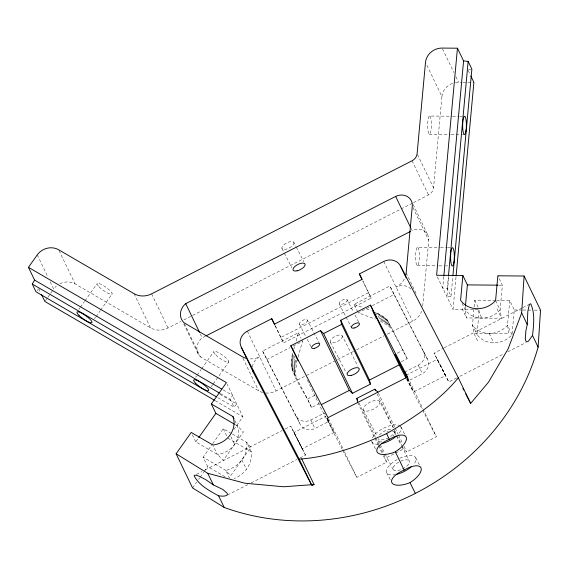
<?xml version="1.0" encoding="UTF-8"?>
<svg xmlns="http://www.w3.org/2000/svg" width="569" height="569" viewBox="0 0 569 569"><rect width="100%" height="100%" fill="white"/><g stroke="black" fill="none" stroke-linecap="round" stroke-linejoin="round"><path stroke-width="0.43" stroke-dasharray="2.85 2.13" d="M319.536 403.478L311.513 407.575C304.643 389.594 285.773 372.567 293.085 351.912M295.965 377.531L295.652 370.426L296.833 361.863L292.722 353.328M422.689 306.15L428.734 240.282L412.297 206.12M413.471 202.628L428.514 194.947A8.926 8.087 -25.7 0 0 433.542 187.834L441.928 96.552L425.875 63.187M443.784 276.541L442.732 288.028L447.298 288.469L451.025 296.207L446.907 296.698L448.77 276.378M447.298 288.469L448.351 276.982M451.025 296.207L452.81 276.769M496.652 300.453L509.774 300.567L514.298 309.963L512.022 334.736A22.34 20.235 -25.7 0 1 477.014 334.437L479.29 309.664L453.038 309.444L456.039 276.754M465.421 306.136L465.101 309.671L466.53 317.95L501.531 318.242L500.101 309.97L502.377 285.197L497.854 275.801M495.77 300.446L474.766 300.276L472.498 325.048L473.927 333.32L478.444 342.716M509.774 300.567L507.498 325.34L508.928 333.619L473.927 333.32M293.775 349.416L294.92 345.248M296.072 341.087L298.376 332.758L262.565 351.052L300.332 424.645A11.174 10.114 -25.7 0 0 314.927 428.549L328.832 421.444L327.339 418.343M298.113 357.119L302.48 341.3L301.364 338.975M219.869 394.217L236.747 404.047L233.98 407.077L230.253 399.331L232.579 395.377L222.6 389.573M45.378 300.802L47.334 298.035M47.824 297.345L52.718 290.432M78.913 309.372L79.923 307.95M80.428 307.239L84.454 301.542M84.959 300.83L97.036 283.76M94.554 318.775L95.556 317.353M96.061 316.641L100.087 310.951M100.592 310.24L112.164 293.874M195.615 377.325L196.618 375.903M197.123 375.191L201.149 369.501M201.654 368.79L213.731 351.713M211.248 386.728L212.756 384.594M213.261 383.883L228.859 361.827M235.232 424.652L237.465 425.946L243.411 431.921L223.283 460.378L217.337 454.411L195.736 441.829L198.254 438.272M225.068 476.73L207.657 466.594L203.133 457.199L212.194 444.396M212.699 443.685L223.268 428.741L231.611 433.599M192.564 487.939L196.589 482.249M198.602 479.404L199.605 477.981M200.11 477.27L203.631 472.284M204.136 471.573L207.657 466.594M233.823 429.602L242.885 416.793L227.209 384.224M232.365 434.04L246.775 442.433L250.808 447.291L230.68 475.748L225.843 470.421L203.133 457.199M37.092 290.567L38.201 289.358M59.788 283.803A15.64 14.161 -25.7 0 1 75.101 283.931L150.536 327.858A17.874 16.188 -25.7 0 0 168.04 328.007L180.707 321.535M183.872 319.92L191.789 315.873M192.578 315.468L412.681 203.033M262.679 392.482A17.874 16.188 -25.7 0 1 258.611 390.796L200.416 356.905A14.147 12.817 -25.7 0 1 202.166 337.837L205.324 336.222M362.894 280.908L371.187 298.128L283.561 342.887L280.773 337.495L368.392 292.736L362.745 280.994M357.816 312.068L354.082 304.308L389.886 286.015L427.653 359.608A11.174 10.114 -25.7 0 1 422.362 373.677L408.45 380.775L407.24 378.435M266.676 359.594L290.026 347.666M293.142 346.073L302.48 341.3M369.089 307.281L358.186 312.843L375.312 319.117M372.204 305.688L393.997 294.557L389.886 286.015M265.645 393.008A17.874 16.188 -25.7 0 0 276.114 390.946L334.472 361.137M337.623 359.523L353.399 351.464M356.55 349.857L384.153 335.76M387.304 334.145L412.539 321.257A17.874 16.188 -25.7 0 0 421.615 311.293M311.513 407.575L307.402 399.033L315.425 394.936L316.641 397.283M397.233 353.15L403.065 350.17L387.525 320.119L381.899 315.731L375.54 312.274L376.664 314.607M401.344 361.692L407.176 358.705L403.065 350.17M196.44 474.361L201.945 471.552M205.089 469.944L282.117 430.598M285.261 428.99L290.766 426.181L302.288 448.792L334.124 432.532L327.36 419.111M456.644 377.944L448.763 381.963L434.055 353.2L443.443 348.192M444.225 347.787L522.043 308.042M522.833 307.637L529.903 304.024M262.565 351.052L296.221 416.11A11.174 10.114 -25.7 0 0 310.816 420.007L324.465 413.037L325.212 414.595M404.602 372.105L418.251 365.134A11.174 10.114 -25.7 0 0 423.549 351.066M296.641 437.924L294.002 432.525L325.831 416.266M406.188 375.22L437.241 359.352L439.702 363.989M407.098 379.118L413.699 391.877L445.534 375.618L434.012 353.008M227.55 494.966L248.027 484.504M251.178 482.896L296.862 459.56M300.012 457.953L305.525 455.136L297.004 438.03M459.788 376.337L503.892 353.804M507.833 351.791L525.948 342.538M342.645 450.072L356.791 477.419L386.479 462.248L385.547 458.18L403.585 448.969L406.679 451.935L436.373 436.772L423.329 409.666M468.579 69.518L471.872 69.119M455.356 82.519A15.64 14.161 -25.7 0 1 458.571 82.228L461.978 82.256M462.825 82.263L473.885 82.363M429.83 116.033A9.161 1.856 -89.5 0 1 430.939 130.692A9.161 1.856 -89.5 0 1 427.774 128.622A9.161 1.856 -89.5 0 1 429.83 116.033L451.708 116.218M452.583 116.225L458.706 116.275M459.581 116.282L463.963 116.318M429.204 134.199L450.2 134.376M451.075 134.384L461.58 134.476M462.455 134.483L464.204 134.497M417.767 247.487A9.161 1.856 -89.5 0 1 418.876 262.145A9.161 1.856 -89.5 0 1 415.711 260.083A9.161 1.856 -89.5 0 1 417.767 247.487L439.645 247.679M440.52 247.686L446.644 247.735M447.519 247.743L450.143 247.764M417.134 265.659L438.137 265.837M439.012 265.844L445.136 265.894M446.018 265.901L447.767 265.915M498.878 285.169L502.377 285.197M514.298 309.963L522.171 310.027M523.046 310.034L530.927 310.098M534.426 310.133L540.55 310.183M354.082 304.308L363.05 307.594M366.308 308.789L371.201 310.574M407.176 358.705L391.628 328.662L387.19 325.077L380.974 321.428L376.863 312.893M220.274 393.528L230.253 399.331M217.863 397.695L233.98 407.077M215.253 400.704L242.885 416.793M227.785 438.137L251.299 451.829A26.174 23.706 -25.7 0 1 234.257 478.565M445.534 375.618L437.241 359.352M334.124 432.532L326.727 418.187M294.002 432.525L296.456 437.156M302.288 448.792L290.766 426.181M305.525 455.136L297.352 439.496M406.942 378.456L413.699 391.877M393.997 294.557L427.653 359.608M368.392 292.736L371.187 298.128M406.458 378.947L422.219 409.424M422.625 410.206L436.373 436.772M347.133 299.778A4.467 1.892 -27.4 0 1 341.877 304.301A4.467 1.892 -27.4 0 1 340.454 301.342A4.467 1.892 -27.4 0 1 347.133 299.778L353.47 312.018M355.056 315.077L359.011 322.73M339.174 303.839L351.45 327.559M400.953 427.091L405.733 436.323M415.747 457.832L420.527 467.071M379.715 401.586A9.161 3.883 -27.4 0 1 368.932 410.868A9.161 3.883 -27.4 0 1 366.016 404.808A9.161 3.883 -27.4 0 1 379.715 401.586L393.385 428.009M394.509 432.333L396.116 435.441M396.515 436.217L401.344 445.541M401.742 446.316L409.381 461.082A9.161 3.883 -27.4 0 1 398.606 470.364A9.161 3.883 -27.4 0 1 395.69 464.304A9.161 3.883 -27.4 0 1 409.381 461.082M293.881 242.444A6.7 2.845 -27.4 0 1 286.001 249.236A6.7 2.845 -27.4 0 1 283.86 244.798A6.7 2.845 -27.4 0 1 293.881 242.444L295.873 246.292M296.271 247.067L303.846 261.697M342.232 335.895A6.7 2.845 -27.4 0 1 334.344 342.687A6.7 2.845 -27.4 0 1 332.211 338.249A6.7 2.845 -27.4 0 1 342.232 335.895L357.944 366.265M281.947 248.539L283.938 252.394M284.336 253.162L291.911 267.8M330.29 341.99L346.407 373.136M363.392 409.922L377.062 436.345M378.193 440.662L379.8 443.77M380.199 444.553L384.623 453.102M385.028 453.877L393.065 469.418M371.906 441.928L375.483 448.834M386.7 472.668L390.277 479.582M307.345 320.098A4.467 1.892 -27.4 0 1 302.089 324.629A4.467 1.892 -27.4 0 1 300.667 321.67A4.467 1.892 -27.4 0 1 307.345 320.098L319.622 343.818M299.386 324.166L305.724 336.407M307.303 339.465L311.663 347.887M327.218 418.322L328.832 421.444M342.239 449.29L319.6 405.533L306.94 379.231M291.854 368.989L307.402 399.033M440.242 364.864L448.763 381.963M468.138 70.414L470.051 74.397M442.511 48.863L453.984 72.697M455.897 76.673L458.571 82.228M495.585 300.574L500.101 309.97A22.34 20.235 -25.7 0 1 465.101 309.671L462.085 303.412M512.022 334.736L507.498 325.34A22.34 20.235 -25.7 0 1 472.498 325.048L477.014 334.437M497.014 308.853L501.531 318.242M417.482 154.469L433.542 187.834M412.077 160.785L428.514 194.947M474.766 300.276L478.159 307.317M478.074 310.247L481.843 318.078M489.24 333.448L493.764 342.844M413.151 204.577L427.675 234.762M462.007 308.554L466.53 317.95M437.362 276.875L453.038 309.444M410.96 228.212L412.105 230.594A11.913 10.79 -25.7 0 1 428.734 240.282M406.166 272.864L416.487 294.315M383.769 261.477L412.539 321.257M418.251 365.134L422.362 373.677M387.525 320.119L391.628 328.662M386.465 319.173L390.569 327.716M385.369 318.263L389.481 326.798M384.239 317.381L388.35 325.923M383.086 316.542L387.19 325.077M381.899 315.731L386.002 324.273M380.675 314.963L384.786 323.505M379.431 314.237L383.542 322.772M378.165 313.54L382.268 322.082M407.603 376.991L422.945 408.869M407.589 378.314L408.713 380.647M407.326 378.449L408.45 380.775M378.293 392.951L394.786 427.227M395.171 428.023L398.243 434.396M398.627 435.2L402.461 443.166M403.997 446.352L406.679 451.935M377.119 393.976L393.229 427.447M394.765 430.641L396.685 434.624M397.07 435.42L401.671 444.986M402.055 445.783L403.585 448.969M359.082 403.186L375.191 436.665M375.576 437.461L379.032 444.631M379.409 445.435L383.25 453.401M383.634 454.197L385.547 458.18M357.709 402.475L374.587 437.547M374.971 438.343L378.044 444.716M378.428 445.513L381.877 452.689M383.414 455.876L386.479 462.248M298.376 332.758L300.987 338.192M328.405 418.435L344.131 451.117M344.515 451.914L356.791 477.419M327.083 418.471L328.576 421.579M292.409 354.743L296.52 363.285M292.139 356.166L296.25 364.708M291.918 357.595L296.029 366.137M291.748 359.025L295.852 367.567M275.268 325.667L283.561 342.887M275.119 325.752L280.773 337.495M291.62 360.462L295.731 368.996M291.541 361.891L295.652 370.426M291.506 363.321L295.617 371.856M291.52 364.743L295.631 373.285M291.584 366.166L295.695 374.708M291.698 367.581L295.809 376.123M310.816 420.007L314.927 428.549M296.221 416.11L300.332 424.645M247.344 331.165L276.114 390.946M242.935 358.228L258.611 390.796M200.26 333.868L202.166 337.837M251.299 451.829L246.775 442.433A26.174 23.706 -25.7 0 1 225.843 470.421L229.613 478.252M234.826 420.47L237.465 425.946A22.34 20.235 -25.7 0 1 217.337 454.411L213.19 445.797M184.356 323.541L200.416 356.905M183.773 323.939L198.304 354.131M230.836 436.544L234.599 444.375M241.882 459.901L246.405 469.29M223.268 428.741L227.031 436.572M151.596 293.846L168.04 328.007M134.099 293.704L150.536 327.858M192.35 434.787L195.736 441.829M59.048 250.566L75.101 283.931M37.255 254.884L47.96 277.131M50.257 281.897L53.699 289.045A15.64 14.161 -25.7 0 1 56.402 286.072M38.756 288.753L40.669 292.736M411.017 289.095A12.76 11.558 -25.7 0 0 396.102 287.096A17.874 16.188 -25.7 0 0 404.595 278.504M252.487 366.948A12.76 11.558 -25.7 0 1 259.677 356.784A17.874 16.188 -25.7 0 1 249.208 358.847M441.928 96.552A15.64 14.161 -25.7 0 1 454.56 82.69M394.587 430.342A9.161 3.883 -27.4 0 1 388.115 438.009A9.161 3.883 -27.4 0 1 378.271 438.678M379.466 434.979A9.161 3.883 -27.4 0 1 391.01 429.083M400.213 426.117A16.309 6.913 -27.4 0 1 398.819 433.67M378.285 444.161A16.309 6.913 -27.4 0 1 371.607 440.726M372.354 437.817A16.309 6.913 -27.4 0 1 385.348 427.355A16.309 6.913 -27.4 0 1 399.68 425.726M399.758 458.273A16.309 6.913 -27.4 0 1 413.912 456.174A16.309 6.913 -27.4 0 1 413.613 464.411M395.654 474.553A16.309 6.913 -27.4 0 1 386.458 470.542A16.309 6.913 -27.4 0 1 398.222 459.019M392.574 431.138A9.161 3.883 -27.4 0 1 393.307 436.025M381.771 441.921A9.161 3.883 -27.4 0 1 378.029 439.617M386.835 432.035A9.161 3.883 -27.4 0 1 388.271 431.558M215.743 354.8A9.161 2.034 35.3 0 0 228.532 362.247A9.161 2.034 35.3 0 0 219.606 353.271A9.161 2.034 35.3 0 0 215.743 354.8M99.049 286.847A9.161 2.034 35.3 0 0 111.837 294.287A9.161 2.034 35.3 0 0 102.911 285.311A9.161 2.034 35.3 0 0 99.049 286.847"/><path stroke-width="0.85" d="M465.762 393.968L470.655 403.421L488.536 382.112L508.224 348.662L521.673 312.95L524.113 276.022L497.854 275.801L495.585 300.574A22.34 20.235 -25.7 0 1 460.577 300.283L462.853 275.51L436.601 275.282L457.448 48.201L442.134 48.073A15.64 14.161 -25.7 0 0 425.491 62.391L417.105 153.68A8.926 8.087 -25.7 0 1 412.077 160.785L151.596 293.846A17.874 16.188 -25.7 0 1 134.099 293.704L58.664 249.77A15.64 14.161 -25.7 0 0 37.255 254.884L28.45 267.338L34.581 280.083L221.832 389.125M28.45 267.338L226.441 382.631L211.348 403.976L232.949 416.558A22.34 20.235 -25.7 0 1 212.82 445.015L191.22 432.433L176.12 453.778L192.564 487.939L224.2 507.456A230.089 208.361 -25.7 0 0 538.11 347.111L540.55 310.183L524.113 276.022M443.87 275.659L463.579 60.947L457.448 48.201M448.436 276.093L468.145 61.381L463.579 60.947M452.888 275.887L471.872 69.119L468.145 61.381M456.118 275.865L473.885 82.363L470.819 75.99M465.506 305.247L467.369 284.898L462.853 275.51M532.534 335.511C533.651 325.162 535.216 313.462 530.742 303.818L529.903 304.024L529.099 305.461L527.819 311.542L527.257 324.543L525.92 330.546L525.258 338.655L525.77 340.966L526.816 341.884L528.309 341.336L532.534 335.511L538.11 347.111M216.327 396.799L35.982 291.776L32.262 284.038L34.581 280.083M198.759 437.561L215.864 413.371L211.348 403.976M458.329 377.802C438.855 401.394 412.881 418.485 386.593 433.614C358.875 446.075 329.75 457.106 299.166 459.105L241.292 347.239A12.76 11.558 -25.7 0 1 247.344 331.165L271.726 318.711L274.514 324.102L362.14 279.343L359.352 273.952L383.769 261.477A12.76 11.558 -25.7 0 1 400.448 265.936L458.329 377.802L470.655 403.421M389.182 439.396A16.33 6.913 -21.8 0 0 377.055 451.914A16.33 6.913 -21.8 0 0 395.192 451.878L398.705 449.467M410.135 482.54L413.499 480.208A16.316 6.878 -32.9 0 0 420.932 467.832A16.316 6.878 -32.9 0 0 407.703 468.159L403.983 470.143A16.33 6.913 -21.8 0 0 391.849 482.654A16.33 6.913 -21.8 0 0 409.986 482.626L415.363 493.394M389.189 439.403L392.909 437.419A16.316 6.878 -32.9 0 1 406.138 437.092A16.316 6.878 -32.9 0 1 398.713 449.467M301.719 458.913L314.045 484.532L311.961 485.613L253.618 372.859L241.292 347.239M246.242 358.321A17.874 16.188 -25.7 0 1 242.174 356.635L183.979 322.751A14.147 12.817 -25.7 0 1 185.729 303.675L395.668 196.44A11.913 10.79 -25.7 0 1 412.297 206.12L406.166 272.864A17.874 16.188 -25.7 0 1 405.469 276.299M206.113 335.824L410.526 231.405M290.83 345.76L320.525 330.589L323.612 333.555L352.382 393.335L370.419 384.118L369.487 380.049L340.717 320.276L370.412 305.105L407.603 376.991L328.021 417.639L290.83 345.76L298.12 360.902M323.612 333.555L341.649 324.344L340.717 320.276M321.165 404.737L349.288 390.37L352.382 393.335M369.487 380.049L399.182 364.885L370.412 305.105M406.956 377.674L404.602 372.105L407.212 377.539M357.709 402.475L356.784 398.407L374.822 389.189L377.908 392.155M314.045 484.532L283.647 486.772L244.819 483.209L207.763 473.301L176.12 453.778M467.369 284.898L498.003 285.161M218.624 495.862C221.497 496.019 224.954 496.822 227.387 494.831L227.33 493.415L222.977 489.532L213.347 484.895L206.106 479.902L199.157 476.203L196.589 475.314L194.868 475.165L194.129 475.762C198.88 485.272 209.57 490.834 218.624 495.862L224.2 507.456M32.262 284.038L219.506 393.079M214.492 400.256L44.887 301.499L41.437 294.329M215.864 413.371L234.485 424.218M406.188 377.034L405.413 375.611L406.309 377.539M462.91 388.456L463.728 390.028M404.339 372.24L395.042 354.267L406.835 377.652M399.182 364.885L406.053 378.172M521.673 312.95L527.257 324.543M395.668 196.44L410.576 227.422M400.448 265.936L406.23 277.949M359.352 273.952L361.991 279.429M372.83 311.172L376.194 318.163M374.822 389.189L375.583 390.789M341.649 324.344L370.419 384.118M386.593 433.614L389.352 439.346M395.341 451.793L404.146 470.086M356.784 398.407L357.545 400M320.525 330.589L349.288 390.37M271.726 318.711L274.742 324.97M299.166 459.105L311.499 484.724M185.729 303.675L199.491 332.275M232.949 416.558L234.079 418.905M207.763 473.301L213.347 484.895M253.618 372.859A12.76 11.558 -25.7 0 1 252.636 369.999M396.287 436.195A16.309 6.913 -27.4 0 1 381.763 443.614M411.088 466.943A16.309 6.913 -27.4 0 1 396.565 474.361M351.265 375.391A6.7 2.845 -27.4 0 0 359.153 368.598A6.7 2.845 -27.4 0 0 349.131 370.952A6.7 2.845 -27.4 0 0 351.265 375.391M354.153 328.021A4.467 1.892 -27.4 0 0 359.409 323.498A4.467 1.892 -27.4 0 0 352.73 325.063A4.467 1.892 -27.4 0 0 354.153 328.021M314.365 348.349A4.467 1.892 -27.4 0 0 319.622 343.818A4.467 1.892 -27.4 0 0 312.936 345.39A4.467 1.892 -27.4 0 0 314.365 348.349M297.16 270.801A6.7 2.845 -27.4 0 0 305.041 264.009A6.7 2.845 -27.4 0 0 295.019 266.363A6.7 2.845 -27.4 0 0 297.16 270.801M195.615 383.257A9.161 2.034 35.3 0 0 208.403 390.704A9.161 2.034 35.3 0 0 199.477 381.728A9.161 2.034 35.3 0 0 195.615 383.257M465.947 130.984A9.161 1.856 -89.5 0 0 464.837 116.332A9.161 1.856 -89.5 0 0 462.775 128.921A9.161 1.856 -89.5 0 0 465.947 130.984M78.92 315.304A9.161 2.034 35.3 0 0 91.701 322.751A9.161 2.034 35.3 0 0 82.782 313.775A9.161 2.034 35.3 0 0 78.92 315.304M453.884 262.444A9.161 1.856 -89.5 0 0 452.768 247.785A9.161 1.856 -89.5 0 0 450.712 260.382A9.161 1.856 -89.5 0 0 453.884 262.444"/></g></svg>
